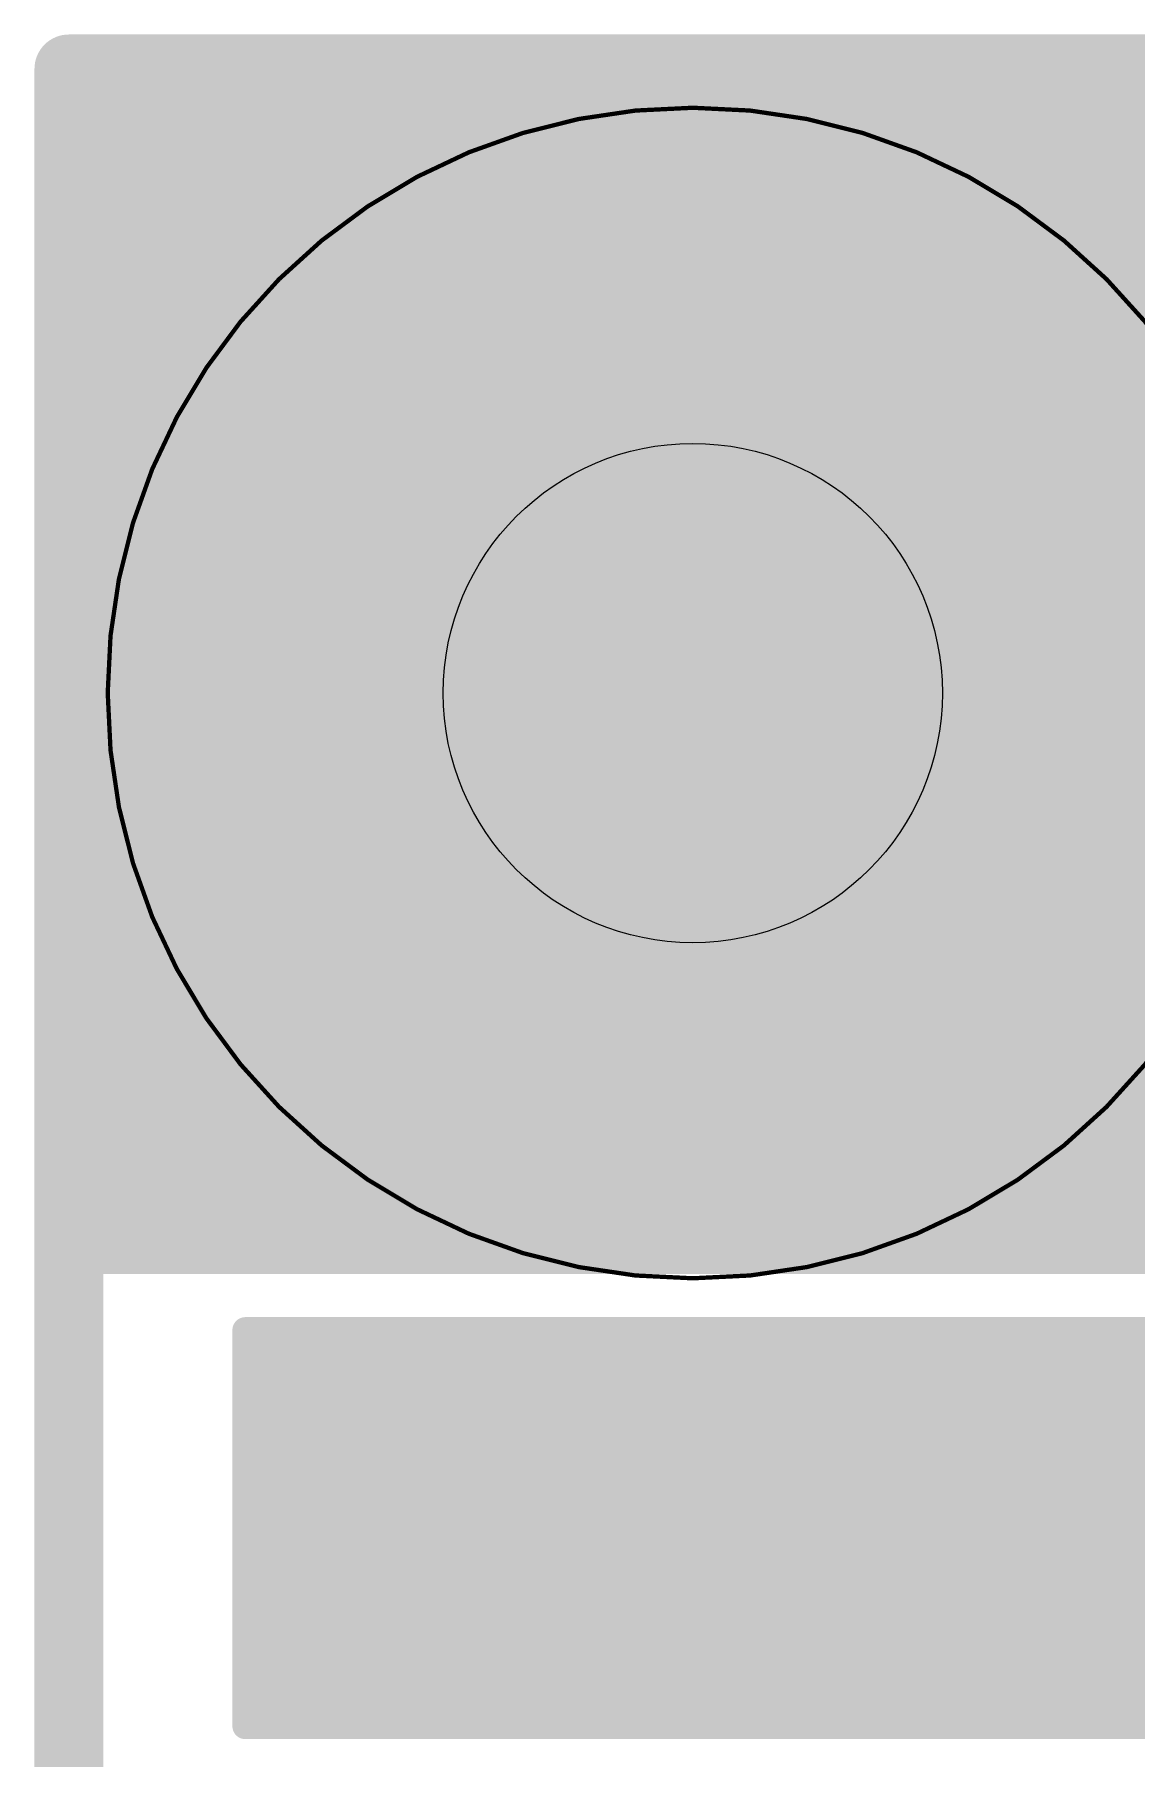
# Model space of a CAD drawing. Extents: x -0.2 to 60.5, y -0.2 to 25.7.
# Drawn here: x -0.2 to 6.3, y 15.43 to 25.6 of the extents above; entities that cross this region are included whole.
import ezdxf

# ---------------------------------------------------------------- set-up
doc = ezdxf.new("R2010")
doc.units = 0
for name, color, linetype in [('1', 22, 'CONTINUOUS'), ('101', 6, 'CONTINUOUS'), ('16', 175, 'CONTINUOUS'), ('20', 7, 'CONTINUOUS'), ('41', 22, 'CONTINUOUS'), ('42', 175, 'CONTINUOUS')]:
    doc.layers.add(name, color=color, linetype=linetype)

# ---------------------------------------------------------------- blocks, each defined once
blk = doc.blocks.new('RECT')
blk.add_solid([(-0.5, -0.5), (0.5, -0.5), (-0.5, 0.5), (0.5, 0.5)])

msp = doc.modelspace()

# ---------------------------------------------------------------- linework, layer by layer
at = {"layer": '1', "const_width": 0.1524}
for points in [[(1.0414, 15.62), (1.0414, 17.9578)], [(1.0414, 17.9578), (7.2488, 17.9578)], [(1.0414, 17.8308), (8.2296, 17.8308)], [(1.0414, 17.6784), (8.2296, 17.6784)], [(1.0414, 17.526), (8.2296, 17.526)], [(1.0414, 17.3736), (8.2296, 17.3736)], [(1.0414, 17.2212), (8.2296, 17.2212)], [(1.0414, 17.0688), (8.2296, 17.0688)], [(1.0414, 16.9164), (8.2296, 16.9164)], [(1.0414, 16.764), (8.2296, 16.764)], [(1.0414, 16.6116), (8.2296, 16.6116)], [(1.0414, 16.4592), (8.2296, 16.4592)], [(1.0414, 16.3068), (8.2296, 16.3068)], [(1.0414, 16.1544), (8.2296, 16.1544)], [(1.0414, 16.002), (8.2296, 16.002)], [(1.0414, 15.8496), (8.2296, 15.8496)], [(1.0414, 15.6972), (8.2296, 15.6972)], [(8.2296, 15.62), (1.0414, 15.62)]]:
    msp.add_lwpolyline(points, dxfattribs=at)
at = {"layer": '1', "const_width": 0.0762}
for points in [[(1.0795, 17.9578, 1), (1.0033, 17.9578)], [(1.0414, 17.9959, 1), (1.0414, 17.9197)], [(1.0414, 17.8689, 1), (1.0414, 17.7927)], [(1.0414, 17.7165, 1), (1.0414, 17.6403)], [(1.0414, 17.5641, 1), (1.0414, 17.4879)], [(1.0414, 17.4117, 1), (1.0414, 17.3355)], [(1.0414, 17.2593, 1), (1.0414, 17.1831)], [(1.0414, 17.1069, 1), (1.0414, 17.0307)], [(1.0414, 16.9545, 1), (1.0414, 16.8783)], [(1.0414, 16.8021, 1), (1.0414, 16.7259)], [(1.0414, 16.6497, 1), (1.0414, 16.5735)], [(1.0414, 16.4973, 1), (1.0414, 16.4211)], [(1.0414, 16.3449, 1), (1.0414, 16.2687)], [(1.0414, 16.1925, 1), (1.0414, 16.1163)], [(1.0414, 16.0401, 1), (1.0414, 15.9639)], [(1.0414, 15.8877, 1), (1.0414, 15.8115)], [(1.0414, 15.7353, 1), (1.0414, 15.6591)], [(1.0414, 15.6581, 1), (1.0414, 15.5819)], [(1.0033, 15.62, 1), (1.0795, 15.62)]]:
    msp.add_lwpolyline(points, format="xyb", dxfattribs=at)
at = {"layer": '101', "const_width": 0.0254}
msp.add_lwpolyline([(3.683, 18.2632, 1), (3.683, 25.1708, 1), (3.683, 18.2632)], format="xyb", dxfattribs=at)
at = {"layer": '16', "const_width": 0.1524}
for points in [[(1.0414, 15.62), (1.0414, 17.9578)], [(1.0414, 17.9578), (7.2488, 17.9578)], [(1.0414, 17.8308), (10.3378, 17.8308)], [(1.0414, 17.6784), (9.3345, 17.6784)], [(1.0414, 17.526), (9.3345, 17.526)], [(1.0414, 17.3736), (9.3345, 17.3736)], [(1.0414, 17.2212), (9.4462, 17.2212)], [(1.0414, 17.0688), (9.5986, 17.0688)], [(1.0414, 16.9164), (9.751, 16.9164)], [(1.0414, 16.764), (9.9034, 16.764)], [(1.0414, 16.6116), (20.8026, 16.6116)], [(1.0414, 16.4592), (20.8026, 16.4592)], [(1.0414, 16.3068), (9.9542, 16.3068)], [(1.0414, 16.1544), (9.8018, 16.1544)], [(1.0414, 16.002), (9.6494, 16.002)], [(1.0414, 15.8496), (9.497, 15.8496)], [(1.0414, 15.6972), (9.3446, 15.6972)], [(9.3345, 15.62), (1.0414, 15.62)]]:
    msp.add_lwpolyline(points, dxfattribs=at)
at = {"layer": '16', "const_width": 0.0762}
for points in [[(1.0795, 17.9578, 1), (1.0033, 17.9578)], [(1.0414, 17.9959, 1), (1.0414, 17.9197)], [(1.0414, 17.8689, 1), (1.0414, 17.7927)], [(1.0414, 17.7165, 1), (1.0414, 17.6403)], [(1.0414, 17.5641, 1), (1.0414, 17.4879)], [(1.0414, 17.4117, 1), (1.0414, 17.3355)], [(1.0414, 17.2593, 1), (1.0414, 17.1831)], [(1.0414, 17.1069, 1), (1.0414, 17.0307)], [(1.0414, 16.9545, 1), (1.0414, 16.8783)], [(1.0414, 16.8021, 1), (1.0414, 16.7259)], [(1.0414, 16.6497, 1), (1.0414, 16.5735)], [(1.0414, 16.4973, 1), (1.0414, 16.4211)], [(1.0414, 16.3449, 1), (1.0414, 16.2687)], [(1.0414, 16.1925, 1), (1.0414, 16.1163)], [(1.0414, 16.0401, 1), (1.0414, 15.9639)], [(1.0414, 15.8877, 1), (1.0414, 15.8115)], [(1.0414, 15.7353, 1), (1.0414, 15.6591)], [(1.0414, 15.6581, 1), (1.0414, 15.5819)], [(1.0033, 15.62, 1), (1.0795, 15.62)]]:
    msp.add_lwpolyline(points, format="xyb", dxfattribs=at)
at = {"layer": '20', "const_width": 0.4064}
for points in [[(34.29, 25.4), (0, 25.4)], [(0, 25.4), (0, 0)]]:
    msp.add_lwpolyline(points, dxfattribs=at)
at = {"layer": '20', "const_width": 0.2032}
for points in [[(0, 25.5016, 1), (0, 25.2984)], [(0.1016, 25.4, 1), (-0.1016, 25.4)]]:
    msp.add_lwpolyline(points, format="xyb", dxfattribs=at)
at = {"layer": '20'}
msp.add_circle((3.683, 21.717), 1.4732, dxfattribs=at)

# ---------------------------------------------------------------- block references
at = {"layer": '41', "xscale": 7.112, "yscale": 7.112}
msp.add_blockref('RECT', (3.556, 21.844), dxfattribs=at)
at = {"layer": '42', "xscale": 7.112, "yscale": 7.112}
msp.add_blockref('RECT', (3.556, 21.844), dxfattribs=at)

doc.saveas('drawing.dxf')
